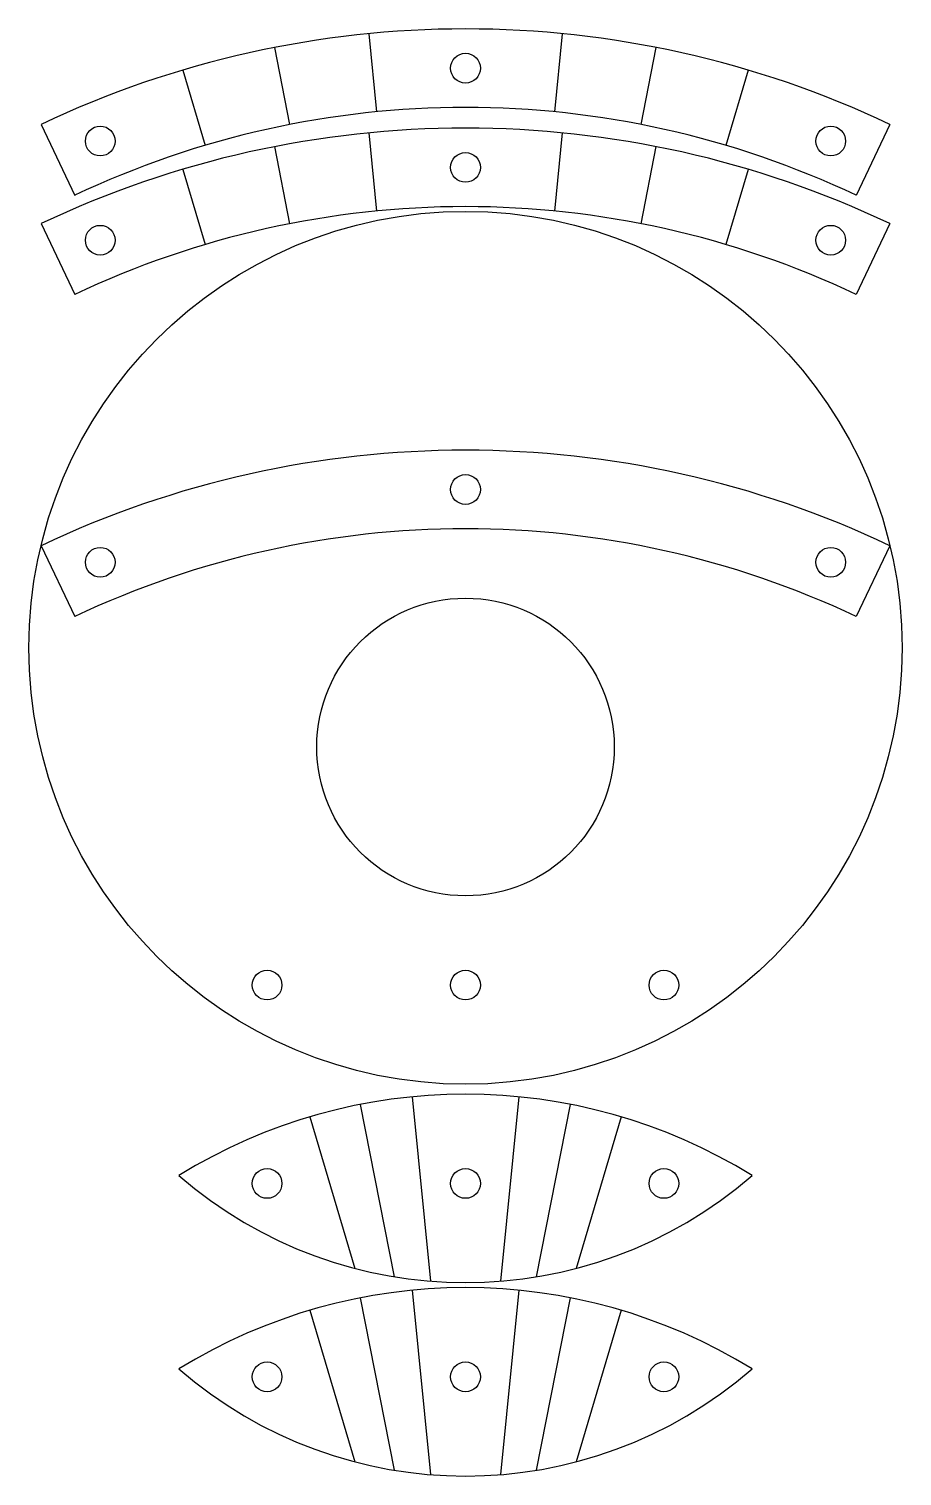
# Model space of a CAD drawing. Header units: inches. Extents: x -2.2 to 2.2, y -4.18 to 3.12.
import ezdxf

# ---------------------------------------------------------------- set-up
doc = ezdxf.new("R2010")
doc.units = ezdxf.units.IN
doc.header["$MEASUREMENT"] = 0
for name, color, linetype, lineweight, true_color in [('cut_lines', 1, 'Continuous', 25, 0xff0000), ('mounting_holes', 1, 'Continuous', 25, 0xff0000), ('score_lines', 2, 'Continuous', 25, 0xffff00)]:
    doc.layers.add(name, color=color, linetype=linetype, lineweight=lineweight, true_color=true_color)

msp = doc.modelspace()

# ---------------------------------------------------------------- linework, layer by layer
at = {"layer": 'cut_lines'}
msp.add_circle((0, -0.5), 0.75, dxfattribs=at)
for centre, radius, start, end in [((0, -5), 2.75, 58.32308, 121.67692), ((0, -1), 2.2, 228.97327, 311.02673), ((0, -5.975), 2.75, 58.32308, 121.67692), ((0, -1.975), 2.2, 228.97327, 311.02673)]:
    msp.add_arc(centre, radius, start, end, dxfattribs=at)
at = {"layer": 'mounting_holes'}
for p, q in [((-2.1389, 2.6383), (-1.9695, 2.2806)), ((2.1389, 2.6383), (1.9695, 2.2806)), ((-2.1389, 2.1383), (-1.9695, 1.7806)), ((2.1389, 2.1383), (1.9695, 1.7806))]:
    msp.add_line(p, q, dxfattribs=at)
for centre, radius in [((0, 2.9215), 0.075), ((-1.8405, 2.5544), 0.075), ((1.8405, 2.5544), 0.075), ((0, 2.4215), 0.075), ((0, 0), 2.2), ((-1.8405, 2.0544), 0.075), ((1.8405, 2.0544), 0.075), ((0, 0.7979), 0.075), ((-1.8405, 0.4308), 0.075), ((1.8405, 0.4308), 0.075), ((-1, -1.7), 0.075), ((0, -1.7), 0.075), ((1, -1.7), 0.075), ((-1, -2.7), 0.075), ((0, -2.7), 0.075), ((1, -2.7), 0.075), ((-1, -3.675), 0.075), ((0, -3.675), 0.075), ((1, -3.675), 0.075)]:
    msp.add_circle(centre, radius, dxfattribs=at)
for centre, radius in [((0, -1.8764), 4.9958), ((0, -1.8764), 4.6), ((0, -2.3764), 4.9958), ((0, -2.3764), 4.6)]:
    msp.add_arc(centre, radius, 64.65002, 115.34998, dxfattribs=at)
at = {"layer": 'score_lines'}
for p, q in [((-0.4874, 3.0955), (-0.4488, 2.7016)), ((0.4874, 3.0955), (0.4488, 2.7016)), ((-0.8846, 2.6377), (-0.9608, 3.0261)), ((0.8846, 2.6377), (0.9608, 3.0261)), ((-1.4253, 2.9117), (-1.3124, 2.5324)), ((1.4253, 2.9117), (1.3124, 2.5324)), ((-0.4874, 2.5955), (-0.4488, 2.2016)), ((0.4874, 2.5955), (0.4488, 2.2016)), ((-0.8846, 2.1377), (-0.9608, 2.5261)), ((0.8846, 2.1377), (0.9608, 2.5261)), ((-1.4253, 2.4117), (-1.3124, 2.0324)), ((1.4253, 2.4117), (1.3124, 2.0324)), ((-2.1389, 0.5147), (-1.9695, 0.1571)), ((2.1389, 0.5147), (1.9695, 0.1571)), ((-0.3585, -3.1706), (-0.5289, -2.3013)), ((-0.2683, -2.2631), (-0.1772, -3.1929)), ((0.2683, -2.2631), (0.1772, -3.1929)), ((0.3585, -3.1706), (0.5289, -2.3013)), ((-0.7846, -2.3643), (-0.5571, -3.1283)), ((0.7846, -2.3643), (0.5571, -3.1283)), ((-0.3585, -4.1456), (-0.5289, -3.2763)), ((-0.2683, -3.2381), (-0.1772, -4.1679)), ((0.2683, -3.2381), (0.1772, -4.1679)), ((0.3585, -4.1456), (0.5289, -3.2763)), ((-0.7846, -3.3393), (-0.5571, -4.1033)), ((0.7846, -3.3393), (0.5571, -4.1033))]:
    msp.add_line(p, q, dxfattribs=at)
for radius in [4.9958, 4.6]:
    msp.add_arc((0, -4), radius, 64.65002, 115.34998, dxfattribs=at)

doc.saveas('drawing.dxf')
